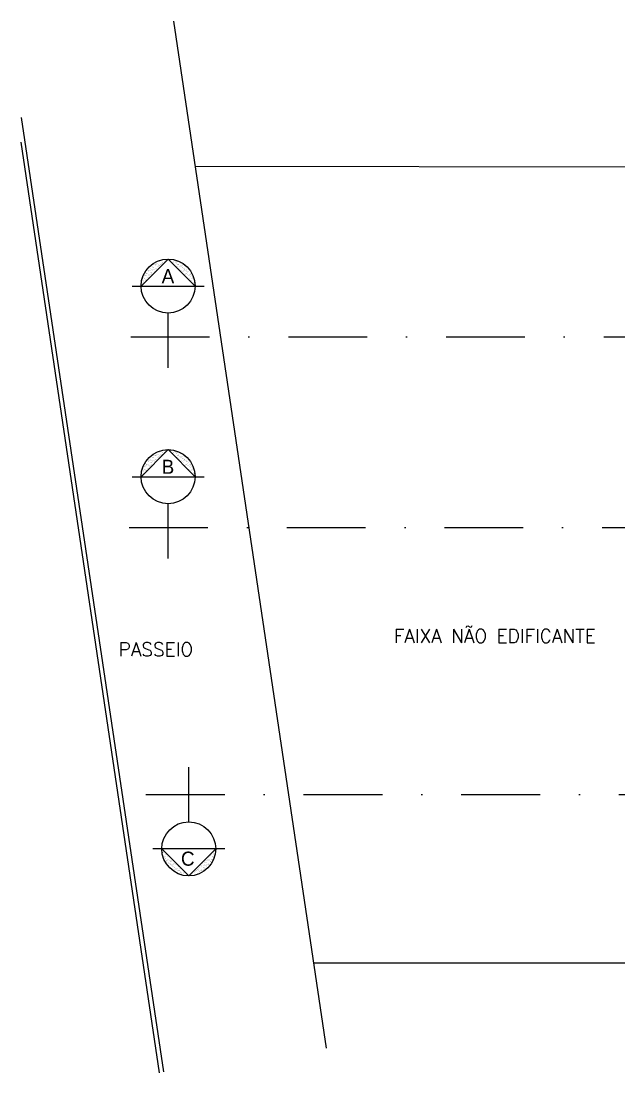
# Model space of a CAD drawing. Header units: inches. Extents: x 580771 to 672494, y 7715997 to 7829530.
# Drawn here: x 653686 to 654218, y 7726438 to 7727372 of the extents above; entities that cross this region are included whole.
import ezdxf

# ---------------------------------------------------------------- set-up
doc = ezdxf.new("R2010")
doc.units = ezdxf.units.IN
doc.header["$MEASUREMENT"] = 0
doc.linetypes.add('DASHDOTX2', pattern=[2, 1, -0.5, 0, -0.5])
for name, color, linetype in [('04', 4, 'Continuous'), ('1-ARQ-A', 1, 'Continuous'), ('Layer3', 3, 'Continuous'), ('NIVEL', 2, 'Continuous'), ('SIMBOLOS', 2, 'Continuous')]:
    doc.layers.add(name, color=color, linetype=linetype)
doc.styles.add('R80E50', font='romans.shx', dxfattribs={"height": 10})

# ---------------------------------------------------------------- blocks, each defined once
blk = doc.blocks.new('*X22')
at = {"color": 0}
for p, q in [((2436.91, -1023.13), (2436.91, -1023.13)), ((2438.17, -1022.98), (2438.17, -1022.98)), ((2438.54, -1022.4), (2438.54, -1022.4)), ((2438.68, -1022.54), (2438.68, -1022.54)), ((2439.25, -1022.15), (2439.25, -1022.15)), ((2439.4, -1023.12), (2439.4, -1023.12)), ((2440.33, -1022.9), (2440.33, -1022.9)), ((2440.34, -1022.13), (2440.34, -1022.13)), ((2440.67, -1022.35), (2440.67, -1022.35)), ((2441.09, -1021.83), (2441.09, -1021.83)), ((2441.3, -1022.16), (2441.3, -1022.16)), ((2442.83, -1022.13), (2442.83, -1022.13)), ((2443.17, -1022.34), (2443.17, -1022.34)), ((2443.46, -1022.08), (2443.46, -1022.08)), ((2444.38, -1023.12), (2444.38, -1023.12)), ((2444.48, -1022.88), (2444.48, -1022.88)), ((2444.99, -1022.5), (2444.99, -1022.5)), ((2445.08, -1023.1), (2445.08, -1023.1)), ((2445.13, -1022.64), (2445.13, -1022.64)), ((2445.5, -1023.05), (2445.5, -1023.05)), ((2445.66, -1022.34), (2445.66, -1022.34)), ((2446.15, -1022.96), (2446.15, -1022.96)), ((2446.64, -1022.8), (2446.64, -1022.8)), ((2446.87, -1023.11), (2446.87, -1023.11)), ((2432.02, -1027.7), (2432.02, -1027.7)), ((2432.9, -1026.78), (2432.9, -1026.78)), ((2432.96, -1026.01), (2432.96, -1026.01)), ((2433.1, -1026.87), (2433.1, -1026.87)), ((2433.11, -1026.15), (2433.11, -1026.15)), ((2433.22, -1027.14), (2433.22, -1027.14)), ((2433.32, -1026.73), (2433.32, -1026.73)), ((2433.81, -1026.78), (2433.81, -1026.78)), ((2433.97, -1026.64), (2433.97, -1026.64)), ((2434.13, -1026.08), (2434.13, -1026.08)), ((2434.16, -1026.15), (2434.16, -1026.15)), ((2434.18, -1027.62), (2434.18, -1027.62)), ((2434.32, -1024.52), (2434.32, -1024.52)), ((2434.49, -1026.37), (2434.49, -1026.37)), ((2434.57, -1024.58), (2434.57, -1024.58)), ((2434.6, -1027.51), (2434.6, -1027.51)), ((2434.73, -1024.47), (2434.73, -1024.47)), ((2434.75, -1027.65), (2434.75, -1027.65)), ((2435.05, -1026.5), (2435.05, -1026.5)), ((2435.06, -1025.14), (2435.06, -1025.14)), ((2435.1, -1025.34), (2435.1, -1025.34)), ((2435.15, -1026.88), (2435.15, -1026.88)), ((2435.37, -1025.31), (2435.37, -1025.31)), ((2435.38, -1024.38), (2435.38, -1024.38)), ((2435.47, -1026.44), (2435.47, -1026.44)), ((2435.51, -1025.44), (2435.51, -1025.44)), ((2435.71, -1027.14), (2435.71, -1027.14)), ((2436, -1024.14), (2436, -1024.14)), ((2436.12, -1026.36), (2436.12, -1026.36)), ((2436.18, -1024.51), (2436.18, -1024.51)), ((2436.21, -1026.08), (2436.21, -1026.08)), ((2436.23, -1026.05), (2436.23, -1026.05)), ((2436.28, -1023.24), (2436.28, -1023.24)), ((2436.34, -1024.36), (2436.34, -1024.36)), ((2436.47, -1024.24), (2436.47, -1024.24)), ((2436.65, -1026.15), (2436.65, -1026.15)), ((2436.89, -1024.18), (2436.89, -1024.18)), ((2436.98, -1023.88), (2436.98, -1023.88)), ((2436.98, -1026.36), (2436.98, -1026.36)), ((2437.21, -1023.72), (2437.21, -1023.72)), ((2437.21, -1026.21), (2437.21, -1026.21)), ((2437.26, -1025.26), (2437.26, -1025.26)), ((2437.54, -1024.1), (2437.54, -1024.1)), ((2437.55, -1025.13), (2437.55, -1025.13)), ((2437.77, -1024.61), (2437.77, -1024.61)), ((2437.92, -1024.74), (2437.92, -1024.74)), ((2438.22, -1024.52), (2438.22, -1024.52)), ((2438.49, -1024.14), (2438.49, -1024.14)), ((2438.62, -1023.96), (2438.62, -1023.96)), ((2438.83, -1024.35), (2438.83, -1024.35)), ((2439.04, -1023.9), (2439.04, -1023.9)), ((2439.3, -1023.69), (2439.3, -1023.69)), ((2439.38, -1023.17), (2439.38, -1023.17)), ((2439.69, -1023.81), (2439.69, -1023.81)), ((2444, -1023.25), (2444, -1023.25)), ((2445.6, -1023.6), (2445.6, -1023.6)), ((2445.66, -1025.14), (2445.66, -1025.14)), ((2445.82, -1025.08), (2445.82, -1025.08)), ((2445.83, -1023.27), (2445.83, -1023.27)), ((2445.97, -1024.13), (2445.97, -1024.13)), ((2446.24, -1025.02), (2446.24, -1025.02)), ((2446.3, -1024.34), (2446.3, -1024.34)), ((2446.61, -1026.13), (2446.61, -1026.13)), ((2446.63, -1024), (2446.63, -1024)), ((2446.69, -1024.35), (2446.69, -1024.35)), ((2446.74, -1025.89), (2446.74, -1025.89)), ((2446.77, -1024.14), (2446.77, -1024.14)), ((2446.89, -1024.94), (2446.89, -1024.94)), ((2446.95, -1026.34), (2446.95, -1026.34)), ((2447.47, -1024.78), (2447.47, -1024.78)), ((2447.52, -1025.11), (2447.52, -1025.11)), ((2447.62, -1026.91), (2447.62, -1026.91)), ((2447.65, -1023.61), (2447.65, -1023.61)), ((2447.7, -1025.15), (2447.7, -1025.15)), ((2447.75, -1026.69), (2447.75, -1026.69)), ((2447.97, -1024.8), (2447.97, -1024.8)), ((2448.16, -1027.12), (2448.16, -1027.12)), ((2448.27, -1025.51), (2448.27, -1025.51)), ((2448.39, -1024.74), (2448.39, -1024.74)), ((2448.41, -1025.64), (2448.41, -1025.64)), ((2448.46, -1024.12), (2448.46, -1024.12)), ((2448.71, -1026.77), (2448.71, -1026.77)), ((2448.78, -1024.32), (2448.78, -1024.32)), ((2448.79, -1024.34), (2448.79, -1024.34)), ((2448.83, -1025.86), (2448.83, -1025.86)), ((2448.88, -1027.4), (2448.88, -1027.4)), ((2449.04, -1024.66), (2449.04, -1024.66)), ((2449.1, -1026.12), (2449.1, -1026.12)), ((2449.11, -1026.28), (2449.11, -1026.28)), ((2449.13, -1026.71), (2449.13, -1026.71)), ((2449.44, -1026.34), (2449.44, -1026.34)), ((2449.78, -1026.63), (2449.78, -1026.63)), ((2449.86, -1025.07), (2449.86, -1025.07)), ((2449.91, -1026.61), (2449.91, -1026.61)), ((2449.91, -1027.01), (2449.91, -1027.01)), ((2450.01, -1025.11), (2450.01, -1025.11)), ((2450.05, -1027.14), (2450.05, -1027.14)), ((2450.66, -1027.11), (2450.66, -1027.11)), ((2450.75, -1027.78), (2450.75, -1027.78)), ((2450.87, -1026.49), (2450.87, -1026.49)), ((2450.88, -1025.87), (2450.88, -1025.87)), ((2450.93, -1027.41), (2450.93, -1027.41)), ((2451.28, -1026.43), (2451.28, -1026.43)), ((2430.13, -1032.31), (2430.13, -1032.31)), ((2430.48, -1031.24), (2430.48, -1031.24)), ((2430.8, -1030.38), (2430.8, -1030.38)), ((2431.11, -1029.98), (2431.11, -1029.98)), ((2431.11, -1032.17), (2431.11, -1032.17)), ((2431.14, -1031.16), (2431.14, -1031.16)), ((2431.16, -1031.52), (2431.16, -1031.52)), ((2431.37, -1029.15), (2431.37, -1029.15)), ((2431.43, -1030.42), (2431.43, -1030.42)), ((2431.48, -1029.04), (2431.48, -1029.04)), ((2431.58, -1030.56), (2431.58, -1030.56)), ((2431.9, -1028.98), (2431.9, -1028.98)), ((2432.02, -1031.16), (2432.02, -1031.16)), ((2432.07, -1029.24), (2432.07, -1029.24)), ((2432.12, -1030.78), (2432.12, -1030.78)), ((2432.2, -1028.22), (2432.2, -1028.22)), ((2432.22, -1031.01), (2432.22, -1031.01)), ((2432.28, -1031.19), (2432.28, -1031.19)), ((2432.31, -1028.16), (2432.31, -1028.16)), ((2432.34, -1028.35), (2432.34, -1028.35)), ((2432.55, -1028.9), (2432.55, -1028.9)), ((2432.64, -1030.96), (2432.64, -1030.96)), ((2432.65, -1028.37), (2432.65, -1028.37)), ((2432.96, -1030.16), (2432.96, -1030.16)), ((2433.04, -1028.99), (2433.04, -1028.99)), ((2433.15, -1028.41), (2433.15, -1028.41)), ((2433.2, -1029.95), (2433.2, -1029.95)), ((2433.29, -1030.38), (2433.29, -1030.38)), ((2433.64, -1028.75), (2433.64, -1028.75)), ((2433.84, -1029.72), (2433.84, -1029.72)), ((2433.86, -1029.15), (2433.86, -1029.15)), ((2434.05, -1028.7), (2434.05, -1028.7)), ((2434.24, -1029.16), (2434.24, -1029.16)), ((2434.7, -1028.61), (2434.7, -1028.61)), ((2434.8, -1028.16), (2434.8, -1028.16)), ((2435.14, -1028.37), (2435.14, -1028.37)), ((2435.2, -1028.42), (2435.2, -1028.42)), ((2449.45, -1028.74), (2449.45, -1028.74)), ((2449.75, -1028.13), (2449.75, -1028.13)), ((2449.87, -1028.69), (2449.87, -1028.69)), ((2449.96, -1028.15), (2449.96, -1028.15)), ((2450.01, -1029.69), (2450.01, -1029.69)), ((2450.09, -1028.34), (2450.09, -1028.34)), ((2450.4, -1030.13), (2450.4, -1030.13)), ((2450.52, -1028.6), (2450.52, -1028.6)), ((2450.73, -1030.35), (2450.73, -1030.35)), ((2450.98, -1028.95), (2450.98, -1028.95)), ((2451.03, -1030.49), (2451.03, -1030.49)), ((2451.25, -1030.58), (2451.25, -1030.58)), ((2451.3, -1029.12), (2451.3, -1029.12)), ((2451.55, -1028.51), (2451.55, -1028.51)), ((2451.6, -1028.46), (2451.6, -1028.46)), ((2451.69, -1028.65), (2451.69, -1028.65)), ((2451.95, -1031.12), (2451.95, -1031.12)), ((2452.02, -1028.41), (2452.02, -1028.41)), ((2452.06, -1028.13), (2452.06, -1028.13)), ((2452.11, -1029.67), (2452.11, -1029.67)), ((2452.16, -1031.21), (2452.16, -1031.21)), ((2452.24, -1028.12), (2452.24, -1028.12)), ((2452.34, -1030.43), (2452.34, -1030.43)), ((2452.39, -1029.28), (2452.39, -1029.28)), ((2452.57, -1032.35), (2452.57, -1032.35)), ((2452.58, -1028.34), (2452.58, -1028.34)), ((2452.76, -1030.38), (2452.76, -1030.38)), ((2452.89, -1030.13), (2452.89, -1030.13)), ((2453.08, -1032.41), (2453.08, -1032.41)), ((2453.19, -1030.01), (2453.19, -1030.01)), ((2453.19, -1030.42), (2453.19, -1030.42)), ((2453.22, -1030.34), (2453.22, -1030.34)), ((2453.24, -1031.96), (2453.24, -1031.96)), ((2453.33, -1030.15), (2453.33, -1030.15)), ((2453.41, -1030.29), (2453.41, -1030.29)), ((2453.49, -1032.35), (2453.49, -1032.35)), ((2453.53, -1032.13), (2453.53, -1032.13)), ((2453.87, -1032.34), (2453.87, -1032.34)), ((2430.17, -1033.16), (2430.17, -1033.16)), ((2430.67, -1032.62), (2430.67, -1032.62)), ((2430.81, -1032.76), (2430.81, -1032.76)), ((2453.26, -1032.99), (2453.26, -1032.99))]:
    blk.add_line(p, q, dxfattribs=at)

msp = doc.modelspace()

# ---------------------------------------------------------------- linework, layer by layer
at = {"layer": '04', "linetype": 'DASHDOTX2', "ltscale": 70}
for p, q in [((653783.863, 7727091.842), (656469.701, 7727091.842)), ((653782.462, 7726922.54), (656467.074, 7726922.54)), ((653797.329, 7726685.314), (656530.741, 7726685.314))]:
    msp.add_line(p, q, dxfattribs=at)
at = {"layer": 'NIVEL'}
for p, q in [((656325.966, 7727240.091), (653841.232, 7727243.052)), ((653946.421, 7726535.799), (654632.48, 7726535.799))]:
    msp.add_line(p, q, dxfattribs=at)
for points, elevation in [([(653957.684, 7726460.066), (653821.999, 7727372.368)], -165.5), ([(653686.344, 7727286.691), (653813.097, 7726438.979)], -172.5), ([(653809.316, 7726438), (653686.344, 7727264.824)], -165.5)]:
    msp.add_lwpolyline(points, dxfattribs=dict(at, elevation=elevation))
at = {"layer": 'SIMBOLOS', "color": 1}
for p, q in [((653817.049, 7727160.959), (653793.049, 7727136.959)), ((653841.049, 7727136.959), (653817.049, 7727160.959)), ((653785.049, 7727136.959), (653849.049, 7727136.959)), ((653817.049, 7726991.657), (653793.049, 7726967.657)), ((653841.049, 7726967.657), (653817.049, 7726991.657)), ((653785.049, 7726967.657), (653849.049, 7726967.657)), ((653867.408, 7726637.045), (653803.408, 7726637.045)), ((653811.408, 7726637.045), (653835.408, 7726613.045)), ((653835.408, 7726613.045), (653859.408, 7726637.045))]:
    msp.add_line(p, q, dxfattribs=at)
at = {"layer": 'SIMBOLOS', "color": 4}
for p, q in [((653816.926, 7727112.959), (653816.926, 7727064.419)), ((653816.926, 7726943.657), (653816.926, 7726895.117)), ((653835.531, 7726661.044), (653835.531, 7726709.584))]:
    msp.add_line(p, q, dxfattribs=at)
at = {"layer": 'SIMBOLOS', "color": 1}
for centre in [(653817.049, 7727136.959), (653817.049, 7726967.657), (653835.408, 7726637.045)]:
    msp.add_circle(centre, 24, dxfattribs=at)

# ---------------------------------------------------------------- block references
at = {"layer": 'SIMBOLOS', "color": 1, "xscale": 2, "yscale": 2, "zscale": 2}
for p in [(648933.129, 7729204.46), (648933.129, 7729035.158)]:
    msp.add_blockref('*X22', p, dxfattribs=at)
at = {"layer": 'SIMBOLOS', "color": 1, "xscale": 2, "yscale": 2, "zscale": 2, "rotation": 180}
msp.add_blockref('*X22', (658719.328, 7724569.543), dxfattribs=at)

# ---------------------------------------------------------------- texts
at = {"layer": '1-ARQ-A', "color": 3, "char_height": 12.5, "width": 273.40311, "attachment_point": 9}
for s, insert in [('{\\fStylus BT|b0|i0|c0|p34;A}', (653822.481, 7727139.478)), ('{\\fStylus BT|b0|i0|c0|p34;B}', (653822.481, 7726970.176)), ('{\\fStylus BT|b0|i0|c0|p34;C}', (653840.545, 7726621.915))]:
    msp.add_mtext(s, dxfattribs=dict(at, insert=insert))
at = {"layer": 'Layer3', "style": 'R80E50'}
for s, p in [('FAIXA NÃO EDIFICANTE', (654017.648, 7726820.162)), ('PASSEIO', (653772.994, 7726808.214, -331))]:
    msp.add_text(s, height=12.1, dxfattribs=at).set_placement(p)

doc.saveas('drawing.dxf')
